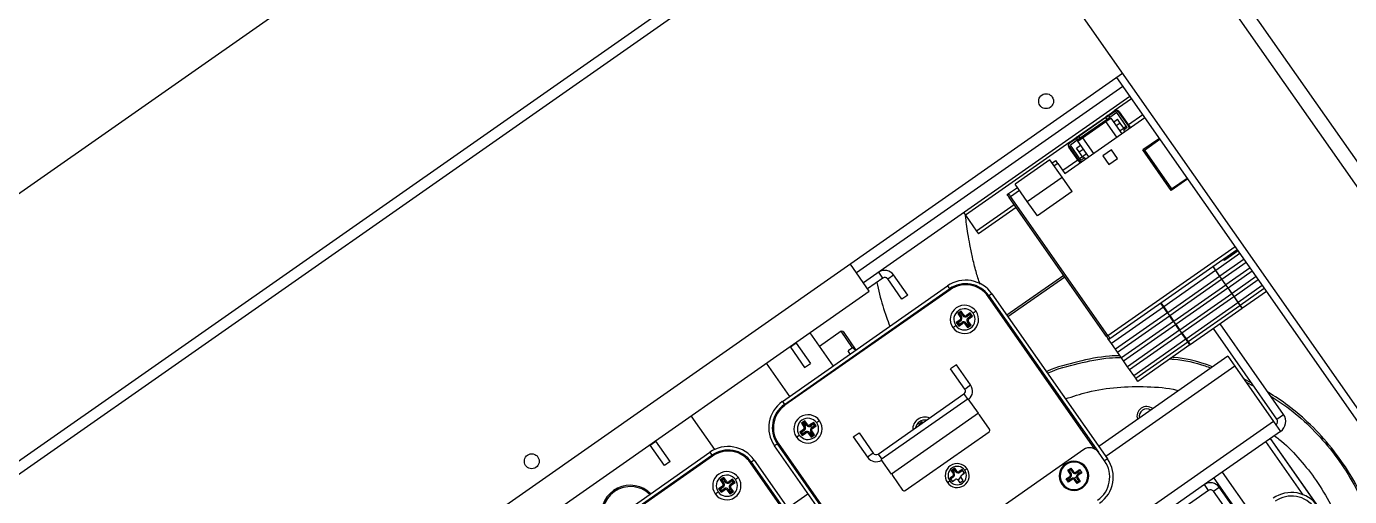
# Model space of a CAD drawing. Header units: millimetres. Extents: x 152904052 to 153933663, y 538271515 to 539240469.
# Drawn here: x 153452926.8 to 153453300.8, y 538570111.6 to 538570244.5 of the extents above; entities that cross this region are included whole.
import ezdxf

# ---------------------------------------------------------------- set-up
doc = ezdxf.new("R2010")
doc.units = ezdxf.units.MM
doc.layers.add('POWR', color=5, linetype='Continuous')

msp = doc.modelspace()

# ---------------------------------------------------------------- linework, layer by layer
at = {"layer": 'POWR', "color": 7}
for p, q in [((153452936.32, 538570729.81), (153453406.66, 538570058.11)), ((153452932.96, 538570727.46), (153453403.3, 538570055.76)), ((153452903.56, 538570706.87), (153453373.89, 538570035.16)), ((153453149.15, 538570354.39), (153452304.6, 538569763.03)), ((153453184.65, 538570303.68), (153452340.11, 538569712.32)), ((153453186.43, 538570301.14), (153452341.88, 538569709.79)), ((153453236.63, 538570231.19), (153452927.2, 538570014.52)), ((153453355.45, 538570058.02), (153453234.99, 538570230.04)), ((153453236.74, 538570227.54), (153453161.42, 538570174.8)), ((153453238.72, 538570224.72), (153453163.4, 538570171.98)), ((153453239.18, 538570224.06), (153453234.29, 538570220.63)), ((153453220.31, 538570202.91), (153453242.91, 538570218.74)), ((153453224.17, 538570213.55), (153453231.79, 538570218.88)), ((153453231.9, 538570218.72), (153453224.28, 538570213.38)), ((153453232.25, 538570218.23), (153453224.63, 538570212.89)), ((153453225.33, 538570213.02), (153453231.89, 538570217.61)), ((153453230.19, 538570216.54), (153453233.18, 538570218.64)), ((153453231.79, 538570218.88), (153453231.9, 538570218.72)), ((153453231.89, 538570217.61), (153453233.28, 538570218.58)), ((153453234.98, 538570213.19), (153453231.89, 538570217.61)), ((153453231.9, 538570218.72), (153453232.72, 538570219.29)), ((153453232.25, 538570218.23), (153453231.9, 538570218.72)), ((153453233.07, 538570218.8), (153453232.25, 538570218.23)), ((153453232.44, 538570219.34), (153453234.29, 538570220.63)), ((153453232.72, 538570219.29), (153453234.4, 538570220.47)), ((153453232.72, 538570219.29), (153453233.07, 538570218.8)), ((153453234.99, 538570220.15), (153453233.07, 538570218.8)), ((153453233.18, 538570218.64), (153453233.07, 538570218.8)), ((153453233.28, 538570218.58), (153453236.38, 538570214.16)), ((153453234.08, 538570217.44), (153453235.23, 538570218.24)), ((153453234.29, 538570220.63), (153453234.4, 538570220.47)), ((153453235.97, 538570217.18), (153453234.83, 538570216.37)), ((153453237.97, 538570215.89), (153453234.99, 538570220.15)), ((153453235.97, 538570217.18), (153453235.23, 538570218.24)), ((153453235.52, 538570220.27), (153453235.68, 538570220.39)), ((153453235.52, 538570220.27), (153453238.27, 538570216.34)), ((153453235.68, 538570220.39), (153453238.43, 538570216.45)), ((153453236.95, 538570215.78), (153453235.97, 538570217.18)), ((153453242.34, 538570219.55), (153453238.26, 538570216.7)), ((153453223.47, 538570212.81), (153453224.28, 538570213.38)), ((153453223.92, 538570212.16), (153453226.91, 538570214.25)), ((153453224.28, 538570213.38), (153453224.17, 538570213.55)), ((153453224.28, 538570213.38), (153453224.63, 538570212.89)), ((153453226.97, 538570214.17), (153453226.8, 538570214.41)), ((153453230.08, 538570216.71), (153453230.25, 538570216.46)), ((153453235.8, 538570214.98), (153453236.95, 538570215.78)), ((153453237.69, 538570216.3), (153453236.95, 538570215.78)), ((153453236.95, 538570215.78), (153453237.24, 538570215.37)), ((153453237.97, 538570215.89), (153453236.99, 538570215.2)), ((153453237.28, 538570214.79), (153453236.99, 538570215.2)), ((153453238.43, 538570216.45), (153453238.27, 538570216.34)), ((153453238.43, 538570216.45), (153453238.83, 538570215.88)), ((153453221.67, 538570211.8), (153453192.18, 538570191.15)), ((153453221.43, 538570210.41), (153453221.59, 538570210.52)), ((153453224.18, 538570206.47), (153453221.43, 538570210.41)), ((153453224.34, 538570206.59), (153453221.59, 538570210.52)), ((153453221.67, 538570211.8), (153453223.51, 538570213.09)), ((153453221.79, 538570211.64), (153453221.67, 538570211.8)), ((153453221.79, 538570211.64), (153453223.47, 538570212.81)), ((153453223.81, 538570212.32), (153453221.88, 538570210.97)), ((153453224.87, 538570206.71), (153453221.88, 538570210.97)), ((153453223.47, 538570212.81), (153453223.81, 538570212.32)), ((153453223.6, 538570210.1), (153453224.74, 538570210.9)), ((153453224.34, 538570209.03), (153453223.6, 538570210.1)), ((153453224.63, 538570212.89), (153453223.81, 538570212.32)), ((153453223.81, 538570212.32), (153453223.92, 538570212.16)), ((153453223.94, 538570212.05), (153453225.33, 538570213.02)), ((153453227.04, 538570207.62), (153453223.94, 538570212.05)), ((153453224.34, 538570209.03), (153453225.49, 538570209.83)), ((153453225.33, 538570213.02), (153453228.43, 538570208.6)), ((153453233.46, 538570209.61), (153453231, 538570207.89)), ((153453235.18, 538570207.16), (153453233.46, 538570209.61)), ((153453247.03, 538570212.85), (153453242.37, 538570209.59)), ((153453242.37, 538570209.59), (153453242.79, 538570209.51)), ((153453250.4, 538570198.12), (153453242.37, 538570209.59)), ((153453242.79, 538570209.51), (153453247.2, 538570212.61)), ((153453216.07, 538570206.81), (153453206.24, 538570199.92)), ((153453219.51, 538570201.89), (153453216.07, 538570206.81)), ((153453216.72, 538570205.89), (153453217.73, 538570206.6)), ((153453218.3, 538570205.78), (153453217.73, 538570206.6)), ((153453224.01, 538570206.72), (153453219.74, 538570203.73)), ((153453224.34, 538570206.59), (153453224.18, 538570206.47)), ((153453224.18, 538570206.47), (153453224.58, 538570205.9)), ((153453225.32, 538570207.64), (153453224.34, 538570209.03)), ((153453225.32, 538570207.64), (153453224.58, 538570207.12)), ((153453224.87, 538570206.71), (153453225.85, 538570207.4)), ((153453226.46, 538570208.44), (153453225.32, 538570207.64)), ((153453225.32, 538570207.64), (153453225.6, 538570207.23)), ((153453226.14, 538570206.99), (153453225.85, 538570207.4)), ((153453231, 538570207.89), (153453232.72, 538570205.44)), ((153453232.72, 538570205.44), (153453235.18, 538570207.16)), ((153453242.79, 538570209.51), (153453250.47, 538570198.54)), ((153453218.3, 538570205.78), (153453217.29, 538570205.07)), ((153453218.3, 538570205.78), (153453220.31, 538570202.91)), ((153453204.39, 538570197.26), (153453206.89, 538570199)), ((153453209.68, 538570195.01), (153453206.24, 538570199.92)), ((153453209.68, 538570195.01), (153453219.51, 538570201.89)), ((153453222.38, 538570197.8), (153453219.51, 538570201.89)), ((153453255.06, 538570201.38), (153453250.4, 538570198.12)), ((153453250.4, 538570198.12), (153453250.47, 538570198.54)), ((153453250.47, 538570198.54), (153453254.89, 538570201.63)), ((153453203.98, 538570196.97), (153453204.39, 538570197.26)), ((153453204.16, 538570196.7), (153453203.98, 538570196.97)), ((153453232.08, 538570156.83), (153453204.55, 538570196.15)), ((153453204.96, 538570196.44), (153453207.46, 538570198.19)), ((153453232.49, 538570157.12), (153453204.96, 538570196.44)), ((153453212.55, 538570190.91), (153453209.68, 538570195.01)), ((153453222.38, 538570197.8), (153453212.55, 538570190.91)), ((153453191.72, 538570191.81), (153453192.18, 538570191.15)), ((153453192.18, 538570191.15), (153453195.34, 538570186.64)), ((153453205.99, 538570194.1), (153453195.34, 538570186.64)), ((153453206.56, 538570193.28), (153453195.91, 538570185.83)), ((153453195.34, 538570186.64), (153453195.91, 538570185.83)), ((153453232.49, 538570157.12), (153453268.43, 538570182.28)), ((153453233.07, 538570156.3), (153453269.01, 538570181.46)), ((153453269.82, 538570180.31), (153453263, 538570175.53)), ((153453265.15, 538570178.52), (153453269.12, 538570181.3)), ((153453269.29, 538570181.05), (153453265.57, 538570178.45)), ((153453165.01, 538570169.68), (153453159.67, 538570177.3)), ((153453262.1, 538570176.63), (153453262.91, 538570175.47)), ((153453263, 538570175.53), (153453262.19, 538570176.69)), ((153453270.97, 538570178.67), (153453264.14, 538570173.89)), ((153453264.72, 538570173.07), (153453271.54, 538570177.85)), ((153453265.04, 538570178.68), (153453265.15, 538570178.52)), ((153453265.15, 538570178.52), (153453265.57, 538570178.45)), ((153453272.69, 538570176.21), (153453265.86, 538570171.43)), ((153453168.85, 538570173.35), (153453164.55, 538570170.34)), ((153453168.85, 538570173.35), (153453167.7, 538570174.99)), ((153453170.24, 538570173.1), (153453171.88, 538570174.25)), ((153453174.26, 538570167.37), (153453170.24, 538570173.1)), ((153453175.9, 538570168.52), (153453171.88, 538570174.25)), ((153453219.98, 538570174.12), (153453203.9, 538570162.86)), ((153453204.19, 538570162.45), (153453220.27, 538570173.71)), ((153453262.91, 538570175.47), (153453248.25, 538570165.21)), ((153453264.06, 538570173.83), (153453249.4, 538570163.57)), ((153453249.97, 538570162.75), (153453264.63, 538570173.02)), ((153453262.91, 538570175.47), (153453264.06, 538570173.83)), ((153453264.14, 538570173.89), (153453263, 538570175.53)), ((153453264.06, 538570173.83), (153453264.63, 538570173.02)), ((153453264.72, 538570173.07), (153453264.14, 538570173.89)), ((153453264.63, 538570173.02), (153453265.78, 538570171.38)), ((153453265.86, 538570171.43), (153453264.72, 538570173.07)), ((153453266.44, 538570170.61), (153453273.26, 538570175.39)), ((153453274.41, 538570173.75), (153453267.58, 538570168.98)), ((153453268.16, 538570168.16), (153453274.98, 538570172.93)), ((153452943.84, 538570014.82), (153453165.01, 538570169.68)), ((153453140.44, 538570138.44), (153453187.13, 538570171.13)), ((153453141.01, 538570137.62), (153453187.7, 538570170.31)), ((153453187.87, 538570170.07), (153453141.18, 538570137.37)), ((153453175.9, 538570168.52), (153453174.26, 538570167.37)), ((153453187.13, 538570171.13), (153453187.7, 538570170.31)), ((153453187.87, 538570170.07), (153453187.7, 538570170.31)), ((153453199.66, 538570168.92), (153453198.84, 538570168.35)), ((153453199.66, 538570168.92), (153453232.36, 538570122.23)), ((153453265.78, 538570171.38), (153453251.12, 538570161.11)), ((153453251.69, 538570160.29), (153453266.35, 538570170.56)), ((153453267.5, 538570168.92), (153453252.84, 538570158.65)), ((153453265.78, 538570171.38), (153453266.35, 538570170.56)), ((153453266.44, 538570170.61), (153453265.86, 538570171.43)), ((153453266.35, 538570170.56), (153453267.5, 538570168.92)), ((153453267.58, 538570168.98), (153453266.44, 538570170.61)), ((153453267.5, 538570168.92), (153453268.08, 538570168.1)), ((153453268.16, 538570168.16), (153453267.58, 538570168.98)), ((153453269.3, 538570166.52), (153453276.13, 538570171.3)), ((153453269.88, 538570165.7), (153453276.7, 538570170.48)), ((153453277.32, 538570169.59), (153453270.5, 538570164.81)), ((153453198.6, 538570168.17), (153453198.84, 538570168.35)), ((153453228.82, 538570125.01), (153453198.6, 538570168.17)), ((153453198.84, 538570168.35), (153453229.82, 538570124.11)), ((153453248.17, 538570165.15), (153453233.47, 538570154.85)), ((153453248.17, 538570165.15), (153453247.36, 538570166.31)), ((153453247.44, 538570166.36), (153453248.25, 538570165.21)), ((153453249.32, 538570163.51), (153453248.17, 538570165.15)), ((153453248.25, 538570165.21), (153453249.4, 538570163.57)), ((153453253.41, 538570157.83), (153453268.08, 538570168.1)), ((153453254.56, 538570156.19), (153453269.22, 538570166.46)), ((153453255.13, 538570155.38), (153453269.8, 538570165.64)), ((153453270.42, 538570164.75), (153453255.76, 538570154.48)), ((153453268.08, 538570168.1), (153453269.22, 538570166.46)), ((153453269.3, 538570166.52), (153453268.16, 538570168.16)), ((153453269.22, 538570166.46), (153453269.8, 538570165.64)), ((153453269.88, 538570165.7), (153453269.3, 538570166.52)), ((153453269.8, 538570165.64), (153453270.42, 538570164.75)), ((153453270.5, 538570164.81), (153453269.88, 538570165.7)), ((153453190.68, 538570161.53), (153453189.61, 538570160.78)), ((153453191.04, 538570163.98), (153453190.05, 538570163.29)), ((153453190.05, 538570163.29), (153453190.8, 538570162.23)), ((153453190.54, 538570163.2), (153453190.05, 538570163.29)), ((153453190.88, 538570161.24), (153453190.1, 538570160.7)), ((153453190.95, 538570163.49), (153453190.54, 538570163.2)), ((153453190.54, 538570163.2), (153453191.09, 538570162.43)), ((153453190.88, 538570161.24), (153453190.68, 538570161.53)), ((153453191.09, 538570162.43), (153453190.8, 538570162.23)), ((153453190.95, 538570163.49), (153453191.04, 538570163.98)), ((153453191.49, 538570162.71), (153453190.95, 538570163.49)), ((153453191.78, 538570162.91), (153453191.04, 538570163.98)), ((153453191.49, 538570162.71), (153453191.78, 538570162.91)), ((153453193.54, 538570163.54), (153453192.48, 538570162.79)), ((153453192.68, 538570162.5), (153453192.48, 538570162.79)), ((153453193.46, 538570163.05), (153453192.68, 538570162.5)), ((153453192.76, 538570160.91), (153453193.04, 538570161.11)), ((153453193.3, 538570160.13), (153453192.76, 538570160.91)), ((153453192.96, 538570162.1), (153453193.74, 538570162.64)), ((153453192.96, 538570162.1), (153453193.17, 538570161.81)), ((153453193.79, 538570160.05), (153453193.04, 538570161.11)), ((153453193.17, 538570161.81), (153453194.23, 538570162.55)), ((153453193.46, 538570163.05), (153453193.54, 538570163.54)), ((153453193.74, 538570162.64), (153453193.46, 538570163.05)), ((153453194.23, 538570162.55), (153453193.54, 538570163.54)), ((153453193.74, 538570162.64), (153453194.23, 538570162.55)), ((153453195.2, 538570163.96), (153453194.38, 538570163.39)), ((153453249.32, 538570163.51), (153453234.61, 538570153.22)), ((153453235.19, 538570152.4), (153453249.89, 538570162.69)), ((153453251.04, 538570161.05), (153453236.33, 538570150.76)), ((153453249.32, 538570163.51), (153453249.89, 538570162.69)), ((153453249.97, 538570162.75), (153453249.4, 538570163.57)), ((153453251.04, 538570161.05), (153453249.89, 538570162.69)), ((153453249.97, 538570162.75), (153453251.12, 538570161.11)), ((153453251.04, 538570161.05), (153453251.61, 538570160.23)), ((153453251.69, 538570160.29), (153453251.12, 538570161.11)), ((153453148.17, 538570157.89), (153453154.77, 538570148.47)), ((153453157.06, 538570158.32), (153453150.9, 538570154)), ((153453157.59, 538570158.23), (153453157.06, 538570158.32)), ((153453160.32, 538570153.67), (153453157.06, 538570158.32)), ((153453157.59, 538570158.23), (153453161.24, 538570153.01)), ((153453188.64, 538570159.37), (153453189.46, 538570159.95)), ((153453189.61, 538570160.78), (153453190.3, 538570159.8)), ((153453190.1, 538570160.7), (153453189.61, 538570160.78)), ((153453190.1, 538570160.7), (153453190.39, 538570160.29)), ((153453190.3, 538570159.8), (153453191.36, 538570160.55)), ((153453190.39, 538570160.29), (153453190.3, 538570159.8)), ((153453190.39, 538570160.29), (153453191.16, 538570160.83)), ((153453191.16, 538570160.83), (153453191.36, 538570160.55)), ((153453192.35, 538570160.63), (153453192.06, 538570160.42)), ((153453192.06, 538570160.42), (153453192.81, 538570159.36)), ((153453192.35, 538570160.63), (153453192.89, 538570159.85)), ((153453192.81, 538570159.36), (153453193.79, 538570160.05)), ((153453192.89, 538570159.85), (153453192.81, 538570159.36)), ((153453192.89, 538570159.85), (153453193.3, 538570160.13)), ((153453193.3, 538570160.13), (153453193.79, 538570160.05)), ((153453236.91, 538570149.94), (153453251.61, 538570160.23)), ((153453252.76, 538570158.59), (153453238.06, 538570148.3)), ((153453238.63, 538570147.48), (153453253.33, 538570157.78)), ((153453252.76, 538570158.59), (153453251.61, 538570160.23)), ((153453251.69, 538570160.29), (153453252.84, 538570158.65)), ((153453252.76, 538570158.59), (153453253.33, 538570157.78)), ((153453253.41, 538570157.83), (153453252.84, 538570158.65)), ((153453254.48, 538570156.14), (153453253.33, 538570157.78)), ((153453253.41, 538570157.83), (153453254.56, 538570156.19)), ((153453280.26, 538570133.49), (153453262.33, 538570159.09)), ((153453282.14, 538570134.81), (153453264.22, 538570160.41)), ((153453142.61, 538570154), (153453142.72, 538570153.83)), ((153453144.36, 538570154.98), (153453142.72, 538570153.83)), ((153453142.72, 538570153.83), (153453146.73, 538570148.1)), ((153453144.36, 538570154.98), (153453148.37, 538570149.24)), ((153453160.32, 538570153.67), (153453159.01, 538570152.75)), ((153453161.14, 538570152.93), (153453160.32, 538570153.67)), ((153453233.47, 538570154.85), (153453232.47, 538570156.28)), ((153453234.61, 538570153.22), (153453233.47, 538570154.85)), ((153453239.78, 538570145.84), (153453254.48, 538570156.14)), ((153453240.35, 538570145.02), (153453255.05, 538570155.32)), ((153453255.68, 538570154.43), (153453240.97, 538570144.13)), ((153453255.05, 538570155.32), (153453254.48, 538570156.14)), ((153453254.56, 538570156.19), (153453255.13, 538570155.38)), ((153453255.68, 538570154.43), (153453255.05, 538570155.32)), ((153453255.13, 538570155.38), (153453255.76, 538570154.48)), ((153453159.62, 538570151.87), (153453159.01, 538570152.75)), ((153453266.38, 538570151.3), (153453229.89, 538570125.75)), ((153453235.19, 538570152.4), (153453234.61, 538570153.22)), ((153453236.33, 538570150.76), (153453235.19, 538570152.4)), ((153453236.91, 538570149.94), (153453236.33, 538570150.76)), ((153453238.06, 538570148.3), (153453236.91, 538570149.94)), ((153453266.38, 538570151.3), (153453268.36, 538570148.48)), ((153453135.89, 538570149.29), (153453142.48, 538570139.87)), ((153453146.73, 538570148.1), (153453148.37, 538570149.24)), ((153453189.66, 538570148.86), (153453188.02, 538570147.71)), ((153453192.04, 538570141.97), (153453188.02, 538570147.71)), ((153453193.68, 538570143.12), (153453189.66, 538570148.86)), ((153453268.36, 538570148.48), (153453231.87, 538570122.92)), ((153453238.63, 538570147.48), (153453238.06, 538570148.3)), ((153453239.78, 538570145.84), (153453238.63, 538570147.48)), ((153453268.36, 538570148.48), (153453279.32, 538570132.83)), ((153453192.04, 538570141.97), (153453193.68, 538570143.12)), ((153453240.35, 538570145.02), (153453239.78, 538570145.84)), ((153453240.97, 538570144.13), (153453240.35, 538570145.02)), ((153453273.14, 538570143.65), (153453270.97, 538570144.75)), ((153453271.58, 538570143.89), (153453273.75, 538570142.79)), ((153453167.55, 538570123.6), (153453191.79, 538570140.58)), ((153453192.99, 538570139.22), (153453168.41, 538570122.01)), ((153453191.79, 538570140.58), (153453192.83, 538570139.11)), ((153453195.86, 538570135.13), (153453192.99, 538570139.22)), ((153453140.44, 538570138.44), (153453141.01, 538570137.62)), ((153453141.18, 538570137.37), (153453141.01, 538570137.62)), ((153453195.86, 538570135.13), (153453171.28, 538570117.92)), ((153453280.26, 538570133.49), (153453282.14, 538570134.81)), ((153453114.59, 538570134.38), (153453121.26, 538570124.85)), ((153453146.8, 538570133.01), (153453145.82, 538570132.32)), ((153453145.82, 538570132.32), (153453146.56, 538570131.25)), ((153453146.31, 538570132.23), (153453145.82, 538570132.32)), ((153453146.72, 538570132.52), (153453146.31, 538570132.23)), ((153453146.31, 538570132.23), (153453146.85, 538570131.45)), ((153453146.85, 538570131.45), (153453146.56, 538570131.25)), ((153453146.72, 538570132.52), (153453146.8, 538570133.01)), ((153453147.26, 538570131.74), (153453146.72, 538570132.52)), ((153453147.55, 538570131.94), (153453146.8, 538570133.01)), ((153453147.26, 538570131.74), (153453147.55, 538570131.94)), ((153453149.31, 538570132.56), (153453148.24, 538570131.82)), ((153453148.45, 538570131.53), (153453148.24, 538570131.82)), ((153453148.36, 538570131.48), (153453148.65, 538570131.06)), ((153453149.22, 538570132.07), (153453148.45, 538570131.53)), ((153453148.73, 538570131.12), (153453149.51, 538570131.67)), ((153453148.73, 538570131.12), (153453148.93, 538570130.84)), ((153453148.93, 538570130.84), (153453150, 538570131.58)), ((153453149.22, 538570132.07), (153453149.31, 538570132.56)), ((153453149.51, 538570131.67), (153453149.22, 538570132.07)), ((153453150, 538570131.58), (153453149.31, 538570132.56)), ((153453149.51, 538570131.67), (153453150, 538570131.58)), ((153453150.96, 538570132.99), (153453150.14, 538570132.42)), ((153453179.99, 538570132.68), (153453179.01, 538570131.99)), ((153453179.01, 538570131.99), (153453179.18, 538570131.75)), ((153453180.16, 538570132.44), (153453179.99, 538570132.68)), ((153453199.01, 538570130.62), (153453196.14, 538570134.72)), ((153453279.32, 538570132.83), (153453226.95, 538570096.16)), ((153453279.32, 538570132.83), (153453281.3, 538570130.01)), ((153453104.71, 538570127.22), (153453104.59, 538570127.38)), ((153453144.41, 538570128.4), (153453145.23, 538570128.98)), ((153453146.44, 538570130.56), (153453145.38, 538570129.81)), ((153453145.38, 538570129.81), (153453146.07, 538570128.83)), ((153453145.87, 538570129.72), (153453145.38, 538570129.81)), ((153453146.64, 538570130.27), (153453145.87, 538570129.72)), ((153453145.87, 538570129.72), (153453146.15, 538570129.32)), ((153453146.07, 538570128.83), (153453147.13, 538570129.57)), ((153453146.15, 538570129.32), (153453146.07, 538570128.83)), ((153453146.15, 538570129.32), (153453146.93, 538570129.86)), ((153453146.64, 538570130.27), (153453146.44, 538570130.56)), ((153453146.93, 538570129.86), (153453147.13, 538570129.57)), ((153453148.11, 538570129.65), (153453147.83, 538570129.45)), ((153453147.83, 538570129.45), (153453148.57, 538570128.39)), ((153453148.11, 538570129.65), (153453148.66, 538570128.88)), ((153453148.52, 538570129.94), (153453148.81, 538570130.14)), ((153453149.07, 538570129.16), (153453148.52, 538570129.94)), ((153453148.57, 538570128.39), (153453149.55, 538570129.07)), ((153453148.66, 538570128.88), (153453148.57, 538570128.39)), ((153453148.66, 538570128.88), (153453149.07, 538570129.16)), ((153453149.55, 538570129.07), (153453148.81, 538570130.14)), ((153453149.07, 538570129.16), (153453149.55, 538570129.07)), ((153453160.5, 538570128.44), (153453162.14, 538570129.58)), ((153453160.5, 538570128.44), (153453164.51, 538570122.7)), ((153453162.14, 538570129.58), (153453166.15, 538570123.85)), ((153453175.13, 538570113.29), (153453198.89, 538570129.92)), ((153453281.3, 538570130.01), (153453259.79, 538570114.95)), ((153453278.39, 538570127.97), (153453291.75, 538570108.88)), ((153453299.93, 538570097.38), (153453278.47, 538570128.03)), ((153453073.27, 538570091.4), (153453119.96, 538570124.1)), ((153453103.07, 538570126.07), (153453104.71, 538570127.22)), ((153453107.09, 538570120.34), (153453103.07, 538570126.07)), ((153453108.73, 538570121.48), (153453104.71, 538570127.22)), ((153453119.96, 538570124.1), (153453120.53, 538570123.28)), ((153453139.04, 538570126.48), (153453138.23, 538570125.9)), ((153453170.92, 538570079.21), (153453138.23, 538570125.9)), ((153453139.29, 538570126.65), (153453139.04, 538570126.48)), ((153453170.02, 538570082.24), (153453139.04, 538570126.48)), ((153453139.29, 538570126.65), (153453169.51, 538570083.48)), ((153453166.15, 538570123.85), (153453164.51, 538570122.7)), ((153453167.55, 538570123.6), (153453168.58, 538570122.13)), ((153453225.64, 538570124.85), (153453170.75, 538570086.42)), ((153453231.54, 538570121.66), (153453229.82, 538570124.11)), ((153453287.67, 538570112.1), (153453277.16, 538570127.11)), ((153453073.84, 538570090.58), (153453120.53, 538570123.28)), ((153453120.7, 538570123.03), (153453074.01, 538570090.34)), ((153453108.73, 538570121.48), (153453107.09, 538570120.34)), ((153453120.7, 538570123.03), (153453120.53, 538570123.28)), ((153453131.43, 538570121.14), (153453131.67, 538570121.31)), ((153453161.65, 538570077.98), (153453131.43, 538570121.14)), ((153453132.49, 538570121.89), (153453131.67, 538570121.31)), ((153453131.67, 538570121.31), (153453162.65, 538570077.08)), ((153453132.49, 538570121.89), (153453165.19, 538570075.2)), ((153453171.28, 538570117.92), (153453168.41, 538570122.01)), ((153453226.09, 538570119.67), (153453226.29, 538570119.82)), ((153453232.36, 538570122.23), (153453231.54, 538570121.66)), ((153453123.87, 538570116.95), (153453122.88, 538570116.26)), ((153453123.37, 538570116.17), (153453122.88, 538570116.26)), ((153453122.88, 538570116.26), (153453123.63, 538570115.19)), ((153453123.78, 538570116.46), (153453123.37, 538570116.17)), ((153453123.37, 538570116.17), (153453123.92, 538570115.39)), ((153453123.78, 538570116.46), (153453123.87, 538570116.95)), ((153453124.32, 538570115.68), (153453123.78, 538570116.46)), ((153453124.61, 538570115.88), (153453123.87, 538570116.95)), ((153453126.37, 538570116.5), (153453125.31, 538570115.76)), ((153453126.29, 538570116.01), (153453126.37, 538570116.5)), ((153453127.06, 538570115.52), (153453126.37, 538570116.5)), ((153453128.03, 538570116.93), (153453127.21, 538570116.36)), ((153453171.57, 538570117.51), (153453174.44, 538570113.41)), ((153453188.63, 538570117.37), (153453187.81, 538570116.8)), ((153453187.81, 538570116.8), (153453188.5, 538570115.82)), ((153453188.24, 538570116.72), (153453187.81, 538570116.8)), ((153453189.17, 538570119.58), (153453188.18, 538570118.89)), ((153453188.18, 538570118.89), (153453188.76, 538570118.07)), ((153453188.61, 538570118.81), (153453188.18, 538570118.89)), ((153453188.81, 538570117.12), (153453188.24, 538570116.72)), ((153453188.5, 538570115.82), (153453189.32, 538570116.39)), ((153453189.09, 538570119.15), (153453188.61, 538570118.81)), ((153453188.61, 538570118.81), (153453189.01, 538570118.25)), ((153453188.81, 538570117.12), (153453188.63, 538570117.37)), ((153453189.01, 538570118.25), (153453188.76, 538570118.07)), ((153453189.09, 538570119.15), (153453189.17, 538570119.58)), ((153453189.49, 538570118.58), (153453189.09, 538570119.15)), ((153453189.74, 538570118.76), (153453189.17, 538570119.58)), ((153453189.49, 538570118.58), (153453189.74, 538570118.76)), ((153453190.02, 538570116.27), (153453190.59, 538570115.45)), ((153453190.14, 538570116.09), (153453190.92, 538570117.13)), ((153453191.26, 538570119.21), (153453190.44, 538570118.63)), ((153453190.61, 538570118.38), (153453190.44, 538570118.63)), ((153453190.59, 538570115.45), (153453191.58, 538570116.14)), ((153453191.18, 538570118.78), (153453190.61, 538570118.38)), ((153453191.58, 538570116.14), (153453191, 538570116.96)), ((153453191.12, 538570117.65), (153453191.94, 538570118.23)), ((153453191.18, 538570118.78), (153453191.26, 538570119.21)), ((153453191.94, 538570118.23), (153453191.26, 538570119.21)), ((153453191.54, 538570117.94), (153453191.85, 538570118.36)), ((153453192.66, 538570119.46), (153453192.01, 538570119)), ((153453220.69, 538570116.57), (153453221.72, 538570117.28)), ((153453221.33, 538570115.67), (153453220.69, 538570116.57)), ((153453221.12, 538570116.49), (153453220.69, 538570116.57)), ((153453221.12, 538570119), (153453222.03, 538570119.63)), ((153453221.84, 538570117.98), (153453221.12, 538570119)), ((153453221.55, 538570118.93), (153453221.12, 538570119)), ((153453221.12, 538570116.49), (153453221.89, 538570117.03)), ((153453221.4, 538570116.09), (153453221.12, 538570116.49)), ((153453222.35, 538570116.38), (153453221.33, 538570115.67)), ((153453221.4, 538570116.09), (153453221.33, 538570115.67)), ((153453222.17, 538570116.63), (153453221.4, 538570116.09)), ((153453221.55, 538570118.93), (153453221.95, 538570119.21)), ((153453222.09, 538570118.16), (153453221.55, 538570118.93)), ((153453221.89, 538570117.03), (153453221.72, 538570117.28)), ((153453222.09, 538570118.16), (153453221.84, 538570117.98)), ((153453221.95, 538570119.21), (153453222.03, 538570119.63)), ((153453221.95, 538570119.21), (153453222.49, 538570118.43)), ((153453222.03, 538570119.63), (153453222.74, 538570118.61)), ((153453222.17, 538570116.63), (153453222.35, 538570116.38)), ((153453222.49, 538570118.43), (153453222.74, 538570118.61)), ((153453223.55, 538570117.1), (153453222.98, 538570116.7)), ((153453223.3, 538570116.44), (153453223.05, 538570116.26)), ((153453223.76, 538570115.24), (153453223.05, 538570116.26)), ((153453223.84, 538570115.66), (153453223.3, 538570116.44)), ((153453223.44, 538570118.49), (153453224.46, 538570119.2)), ((153453223.61, 538570118.24), (153453223.44, 538570118.49)), ((153453223.61, 538570118.24), (153453224.39, 538570118.78)), ((153453223.7, 538570116.71), (153453223.95, 538570116.89)), ((153453223.7, 538570116.71), (153453224.24, 538570115.94)), ((153453224.67, 538570118.38), (153453223.89, 538570117.84)), ((153453223.89, 538570117.84), (153453224.07, 538570117.59)), ((153453223.95, 538570116.89), (153453224.66, 538570115.87)), ((153453225.09, 538570118.3), (153453224.07, 538570117.59)), ((153453224.39, 538570118.78), (153453224.46, 538570119.2)), ((153453224.46, 538570119.2), (153453225.09, 538570118.3)), ((153453224.67, 538570118.38), (153453225.09, 538570118.3)), ((153453262.41, 538570116.78), (153453270.62, 538570105.07)), ((153453273.07, 538570106.79), (153453264.87, 538570118.51)), ((153453121.47, 538570112.34), (153453122.29, 538570112.92)), ((153453123.51, 538570114.5), (153453122.44, 538570113.75)), ((153453122.93, 538570113.66), (153453122.44, 538570113.75)), ((153453122.44, 538570113.75), (153453123.13, 538570112.77)), ((153453123.71, 538570114.21), (153453122.93, 538570113.66)), ((153453122.93, 538570113.66), (153453123.22, 538570113.26)), ((153453123.13, 538570112.77), (153453124.19, 538570113.51)), ((153453123.22, 538570113.26), (153453123.13, 538570112.77)), ((153453123.22, 538570113.26), (153453123.99, 538570113.8)), ((153453123.71, 538570114.21), (153453123.51, 538570114.5)), ((153453123.92, 538570115.39), (153453123.63, 538570115.19)), ((153453123.99, 538570113.8), (153453124.19, 538570113.51)), ((153453124.32, 538570115.68), (153453124.61, 538570115.88)), ((153453125.18, 538570113.59), (153453124.89, 538570113.39)), ((153453124.89, 538570113.39), (153453125.64, 538570112.33)), ((153453125.18, 538570113.59), (153453125.72, 538570112.81)), ((153453125.51, 538570115.47), (153453125.31, 538570115.76)), ((153453126.29, 538570116.01), (153453125.51, 538570115.47)), ((153453125.59, 538570113.88), (153453125.87, 538570114.08)), ((153453126.13, 538570113.1), (153453125.59, 538570113.88)), ((153453125.64, 538570112.33), (153453126.62, 538570113.01)), ((153453125.72, 538570112.81), (153453125.64, 538570112.33)), ((153453125.72, 538570112.81), (153453126.13, 538570113.1)), ((153453125.79, 538570115.06), (153453126.57, 538570115.61)), ((153453125.79, 538570115.06), (153453126, 538570114.78)), ((153453126.62, 538570113.01), (153453125.87, 538570114.08)), ((153453126, 538570114.78), (153453127.06, 538570115.52)), ((153453126.13, 538570113.1), (153453126.62, 538570113.01)), ((153453126.57, 538570115.61), (153453126.29, 538570116.01)), ((153453126.57, 538570115.61), (153453127.06, 538570115.52)), ((153453141.96, 538570108.37), (153453147.69, 538570112.39)), ((153453187.09, 538570115.56), (153453187.75, 538570116.02)), ((153453219.7, 538570115.2), (153453219.49, 538570115.05)), ((153453224.66, 538570115.87), (153453223.76, 538570115.24)), ((153453223.84, 538570115.66), (153453223.76, 538570115.24)), ((153453224.24, 538570115.94), (153453223.84, 538570115.66)), ((153453224.24, 538570115.94), (153453224.66, 538570115.87)), ((153453259.79, 538570114.95), (153453235.55, 538570097.97)), ((153453260.94, 538570113.31), (153453236.69, 538570096.33)), ((153453260.94, 538570113.31), (153453259.79, 538570114.95)), ((153453262.33, 538570113.07), (153453263.97, 538570114.21)), ((153453266.35, 538570107.33), (153453262.33, 538570113.07)), ((153453267.99, 538570108.48), (153453263.97, 538570114.21))]:
    msp.add_line(p, q, dxfattribs=at)
at = {"layer": 'POWR', "color": 7, "flags": 128}
for points in [[(153453144.26, 538570155.15), (153453144.26, 538570155.15), (153453144.36, 538570154.98)], [(153453103.07, 538570126.07), (153453102.94, 538570126.22), (153453102.94, 538570126.22)], [(153453102.41, 538570113.13), (153453102.92, 538570112.71), (153453103.26, 538570112.4)]]:
    msp.add_lwpolyline(points, dxfattribs=at)
at = {"layer": 'POWR', "color": 7}
for centre in [(153453215.01, 538570223.37), (153453069.61, 538570121.56)]:
    msp.add_circle(centre, 2.1, dxfattribs=at)
for centre, radius, start, end in [((153453234.86, 538570219.81), 1, 35, 125), ((153453232.56, 538570219.18), 0.2, 35, 125), ((153453237.61, 538570215.88), 1, 350.573, 35), ((153453222.24, 538570210.98), 1, 125, 215), ((153453223.63, 538570212.93), 0.2, 125, 215), ((153453225, 538570207.05), 1, 215, 259.427), ((153453169.42, 538570172.53), 3, 35, 125), ((153453169.42, 538570172.53), 1, 35, 125), ((153453192.29, 538570163.76), 9, 35, 125), ((153453192.29, 538570163.76), 8, 35, 125), ((153453192.29, 538570163.76), 7.7, 35, 125), ((153453191.92, 538570161.67), 4, 35, 215), ((153453191.92, 538570161.67), 3, 35, 215), ((153453191.92, 538570161.67), 4, 215, 35), ((153453191.92, 538570161.67), 3, 215, 35), ((153453190.39, 538570161.94), 0.5, 305, 35), ((153453190.39, 538570161.94), 0.851, 305, 35), ((153453191.65, 538570160.14), 0.851, 35, 125), ((153453192.19, 538570163.2), 0.851, 215, 305), ((153453192.19, 538570163.2), 0.5, 215, 305), ((153453193.45, 538570161.4), 0.851, 125, 215), ((153453193.45, 538570161.4), 0.5, 125, 215), ((153453191.65, 538570160.14), 0.5, 35, 125), ((153453191.22, 538570141.4), 3, 308.8226, 35), ((153453191.22, 538570141.4), 1, 305, 35), ((153453145.6, 538570131.06), 9, 125, 215), ((153453145.6, 538570131.06), 8, 125, 215), ((153453145.6, 538570131.06), 7.7, 125, 215), ((153453195.73, 538570134.43), 0.5, 35, 125), ((153453243.45, 538570134.27), 2.75, 51.9124, 198.0876), ((153453243.45, 538570134.27), 2.1, 125, 192.6073), ((153453243.45, 538570134.27), 2.1, 57.3927, 125), ((153453279.32, 538570132.83), 3.45, 305, 35), ((153453147.69, 538570130.7), 4, 35, 215), ((153453147.69, 538570130.7), 4, 215, 35), ((153453147.69, 538570130.7), 3, 35, 215), ((153453147.69, 538570130.7), 3, 215, 35), ((153453146.15, 538570130.97), 0.5, 305, 35), ((153453146.15, 538570130.97), 0.851, 305, 35), ((153453147.96, 538570132.23), 0.851, 215, 305), ((153453147.96, 538570132.23), 0.5, 215, 305), ((153453149.22, 538570130.43), 0.851, 125, 215), ((153453180.7, 538570130.62), 3.4, 66.9657, 183.0343), ((153453180.7, 538570130.62), 2.6, 78.8131, 171.1869), ((153453279.32, 538570132.83), 1.15, 305, 35), ((153453147.42, 538570129.16), 0.851, 35, 125), ((153453147.42, 538570129.16), 0.5, 35, 125), ((153453149.22, 538570130.43), 0.5, 125, 215), ((153453198.6, 538570130.33), 0.5, 305, 35), ((153453125.12, 538570116.72), 9, 35, 125), ((153453125.12, 538570116.72), 8, 35, 125), ((153453125.12, 538570116.72), 7.7, 35, 125), ((153453166.97, 538570124.42), 1, 215, 305), ((153453227.36, 538570122.39), 3, 35, 125), ((153453166.97, 538570124.42), 3, 215, 301.1774), ((153453189.88, 538570117.51), 3.4, 35, 215), ((153453189.88, 538570117.51), 2.6, 35, 215), ((153453222.89, 538570117.43), 4.15, 35, 215), ((153453222.89, 538570117.43), 3.9, 35, 215), ((153453222.89, 538570117.43), 4.15, 215, 35), ((153453224.98, 538570117.07), 8, 305, 35), ((153453224.98, 538570117.07), 9, 305, 35), ((153453124.75, 538570114.64), 4, 35, 215), ((153453124.75, 538570114.64), 4, 215, 35), ((153453124.75, 538570114.64), 3, 35, 215), ((153453124.75, 538570114.64), 3, 215, 35), ((153453171.98, 538570117.8), 0.5, 125, 215), ((153453189.88, 538570117.51), 3.4, 215, 35), ((153453189.88, 538570117.51), 2.6, 215, 35), ((153453188.35, 538570117.78), 0.5, 305, 35), ((153453188.35, 538570117.78), 0.807, 305, 35), ((153453189.61, 538570115.98), 0.5, 35, 125), ((153453190.15, 538570119.04), 0.807, 215, 305), ((153453190.15, 538570119.04), 0.5, 215, 305), ((153453191.41, 538570117.24), 0.5, 125, 215), ((153453222.89, 538570117.43), 3.9, 215, 35), ((153453221.43, 538570117.69), 0.5, 305, 35), ((153453221.43, 538570117.69), 0.807, 305, 35), ((153453222.64, 538570115.97), 0.807, 35, 125), ((153453222.64, 538570115.97), 0.5, 35, 125), ((153453223.15, 538570118.9), 0.807, 215, 305), ((153453223.15, 538570118.9), 0.5, 215, 305), ((153453224.36, 538570117.18), 0.807, 125, 215), ((153453224.36, 538570117.18), 0.5, 125, 215), ((153453097.47, 538570106.52), 8.25, 53.1949, 196.8051), ((153453097.47, 538570106.52), 7.88, 45.9806, 204.0194), ((153453123.22, 538570114.91), 0.5, 305, 35), ((153453123.22, 538570114.91), 0.851, 305, 35), ((153453124.48, 538570113.1), 0.851, 35, 125), ((153453124.48, 538570113.1), 0.5, 35, 125), ((153453125.02, 538570116.17), 0.851, 215, 305), ((153453125.02, 538570116.17), 0.5, 215, 305), ((153453126.28, 538570114.37), 0.851, 125, 215), ((153453126.28, 538570114.37), 0.5, 125, 215), ((153453174.85, 538570113.7), 0.5, 215, 305), ((153453261.51, 538570112.49), 3, 35, 125), ((153453261.51, 538570112.49), 1, 35, 125), ((153453284.38, 538570103.72), 9, 35, 125), ((153453284.38, 538570103.72), 8, 35, 125)]:
    msp.add_arc(centre, radius, start, end, dxfattribs=at)
for points, knots in [([(153453232.44, 538570219.34), (153453232.43, 538570219.34), (153453232.42, 538570219.33), (153453232.34, 538570219.27), (153453232.25, 538570219.21), (153453232.15, 538570219.14), (153453232, 538570219.03), (153453231.87, 538570218.94), (153453231.79, 538570218.88)], [0, 0, 0, 0, 0.239443, 0.36994, 0.5, 0.630497, 0.760557, 1, 1, 1, 1]), ([(153453234.4, 538570220.47), (153453234.49, 538570220.52), (153453234.63, 538570220.59), (153453234.84, 538570220.62), (153453235, 538570220.61), (153453235.16, 538570220.56), (153453235.35, 538570220.47), (153453235.45, 538570220.35), (153453235.52, 538570220.27)], [0, 0, 0, 0, 0.239443, 0.36994, 0.5, 0.630497, 0.760557, 1, 1, 1, 1]), ([(153453224.17, 538570213.55), (153453224.09, 538570213.49), (153453223.96, 538570213.4), (153453223.81, 538570213.29), (153453223.7, 538570213.22), (153453223.62, 538570213.16), (153453223.54, 538570213.11), (153453223.52, 538570213.1), (153453223.51, 538570213.09)], [0, 0, 0, 0, 0.239443, 0.36994, 0.5, 0.630497, 0.760557, 1, 1, 1, 1]), ([(153453238.27, 538570216.34), (153453238.32, 538570216.25), (153453238.39, 538570216.11), (153453238.42, 538570215.9), (153453238.41, 538570215.74), (153453238.37, 538570215.61), (153453238.34, 538570215.54), (153453238.33, 538570215.52)], [0, 0, 0, 0, 0.349844, 0.54051, 0.730538, 0.921204, 1, 1, 1, 1]), ([(153453221.59, 538570210.52), (153453221.54, 538570210.61), (153453221.47, 538570210.75), (153453221.44, 538570210.96), (153453221.45, 538570211.12), (153453221.5, 538570211.28), (153453221.59, 538570211.47), (153453221.71, 538570211.57), (153453221.79, 538570211.64)], [0, 0, 0, 0, 0.239443, 0.36994, 0.5, 0.630497, 0.760557, 1, 1, 1, 1]), ([(153453225.09, 538570206.26), (153453225.07, 538570206.25), (153453224.99, 538570206.24), (153453224.86, 538570206.26), (153453224.7, 538570206.3), (153453224.51, 538570206.4), (153453224.41, 538570206.51), (153453224.34, 538570206.59)], [0, 0, 0, 0, 0.079501, 0.269515, 0.460167, 0.650181, 1, 1, 1, 1]), ([(153453196.3, 538570171.66), (153453195.92, 538570172.83), (153453195.11, 538570175.34), (153453194.19, 538570179.07), (153453193.46, 538570182.66), (153453192.93, 538570185.76), (153453192.53, 538570188.47), (153453192.3, 538570190.21), (153453192.2, 538570191.07), (153453192.19, 538570191.14)], [0, 0, 0, 0, 0.182161, 0.392886, 0.575774, 0.733984, 0.868705, 0.989398, 1, 1, 1, 1]), ([(153453167.12, 538570172.14), (153453167.38, 538570171.02), (153453168.15, 538570167.72), (153453169.37, 538570163.57), (153453170.51, 538570160.6), (153453170.84, 538570159.73)], [0, 0, 0, 0, 0.268198, 0.785972, 1, 1, 1, 1]), ([(153453235.88, 538570151.41), (153453234.89, 538570151.38), (153453230.87, 538570151.26), (153453224, 538570149.75), (153453218.02, 538570148.21), (153453215.21, 538570146.92), (153453215.1, 538570146.87)], [0, 0, 0, 0, 0.138759, 0.564722, 0.983649, 1, 1, 1, 1]), ([(153453215.39, 538570146.45), (153453215.46, 538570146.48), (153453218.22, 538570147.75), (153453224.12, 538570149.27), (153453231.04, 538570150.77), (153453235.13, 538570150.89), (153453236.22, 538570150.92)], [0, 0, 0, 0, 0.010585, 0.425896, 0.848183, 1, 1, 1, 1]), ([(153453250.08, 538570150.51), (153453250.44, 538570150.48), (153453253.8, 538570150.22), (153453257.68, 538570149.35), (153453261.04, 538570148.13), (153453261.57, 538570147.93)], [0, 0, 0, 0, 0.09092, 0.856893, 1, 1, 1, 1]), ([(153453262.07, 538570148.28), (153453261.42, 538570148.52), (153453257.92, 538570149.8), (153453254.08, 538570150.68), (153453250.89, 538570150.94), (153453250.72, 538570150.96)], [0, 0, 0, 0, 0.177571, 0.956588, 1, 1, 1, 1]), ([(153453220.48, 538570139.19), (153453222.57, 538570139.88), (153453227.32, 538570141.46), (153453235.1, 538570142.64), (153453243.54, 538570142.76), (153453249.39, 538570142.34), (153453252.28, 538570141.58), (153453252.44, 538570141.54)], [0, 0, 0, 0, 0.20368, 0.462441, 0.723657, 0.984873, 1, 1, 1, 1]), ([(153453311.11, 538570081.24), (153453311.14, 538570081.96), (153453311.3, 538570085.71), (153453310.44, 538570092.52), (153453308.46, 538570101.46), (153453305.25, 538570110.06), (153453301.01, 538570118.11), (153453295.86, 538570125.43), (153453289.96, 538570131.87), (153453283.93, 538570137.16), (153453279.64, 538570139.89), (153453277.74, 538570141.1)], [0, 0, 0, 0, 0.030131, 0.157165, 0.285275, 0.413386, 0.54042, 0.665356, 0.787271, 0.905377, 1, 1, 1, 1]), ([(153453278.53, 538570139.97), (153453280.06, 538570138.99), (153453283.96, 538570136.5), (153453289.61, 538570131.5), (153453295.47, 538570125.12), (153453300.58, 538570117.84), (153453304.79, 538570109.86), (153453307.98, 538570101.31), (153453309.93, 538570092.44), (153453310.79, 538570085.91), (153453310.65, 538570082.41), (153453310.63, 538570081.93)], [0, 0, 0, 0, 0.078951, 0.200388, 0.325741, 0.454201, 0.584818, 0.716542, 0.848265, 0.978883, 1, 1, 1, 1]), ([(153453279.55, 538570128.78), (153453279.98, 538570128.46), (153453282.41, 538570126.67), (153453286.24, 538570122.7), (153453291.02, 538570116.88), (153453295.07, 538570110.28), (153453298.2, 538570103.63), (153453299.47, 538570099.07), (153453300.02, 538570097.08)], [0, 0, 0, 0, 0.042262, 0.235417, 0.428573, 0.6301, 0.838865, 1, 1, 1, 1]), ([(153453102.41, 538570113.13), (153453102.59, 538570112.88), (153453102.79, 538570112.59), (153453103, 538570112.29), (153453103.03, 538570112.25)], [0, 0, 0, 0, 0.864038, 1, 1, 1, 1])]:
    msp.add_open_spline(points, degree=3, knots=knots, dxfattribs=at)
for points in [[(153453204.39, 538570197.26), (153453204.34, 538570197.21), (153453204.24, 538570197.12), (153453204.17, 538570196.93), (153453204.17, 538570196.73), (153453204.23, 538570196.62), (153453204.26, 538570196.56)], [(153453204.26, 538570196.56), (153453204.27, 538570196.55), (153453204.28, 538570196.54), (153453204.34, 538570196.45), (153453204.44, 538570196.31), (153453204.51, 538570196.2), (153453204.55, 538570196.15)], [(153453204.96, 538570196.44), (153453204.89, 538570196.54), (153453204.74, 538570196.76), (153453204.55, 538570197.03), (153453204.41, 538570197.22), (153453204.4, 538570197.24), (153453204.39, 538570197.26)], [(153453204.55, 538570196.15), (153453204.56, 538570196.15), (153453204.57, 538570196.16), (153453204.66, 538570196.23), (153453204.8, 538570196.32), (153453204.91, 538570196.4), (153453204.96, 538570196.44)], [(153453232.49, 538570157.12), (153453232.44, 538570157.08), (153453232.33, 538570157), (153453232.2, 538570156.91), (153453232.1, 538570156.84), (153453232.09, 538570156.83), (153453232.08, 538570156.83)], [(153453232.08, 538570156.83), (153453232.12, 538570156.78), (153453232.2, 538570156.67), (153453232.29, 538570156.53), (153453232.36, 538570156.44), (153453232.37, 538570156.43), (153453232.37, 538570156.42)], [(153453232.37, 538570156.42), (153453232.41, 538570156.37), (153453232.5, 538570156.27), (153453232.69, 538570156.2), (153453232.89, 538570156.2), (153453233.01, 538570156.27), (153453233.07, 538570156.3)], [(153453233.07, 538570156.3), (153453233.06, 538570156.31), (153453233.04, 538570156.33), (153453232.91, 538570156.52), (153453232.72, 538570156.79), (153453232.57, 538570157.01), (153453232.49, 538570157.12)]]:
    msp.add_open_spline(points, degree=3, dxfattribs=at)

doc.saveas('drawing.dxf')
